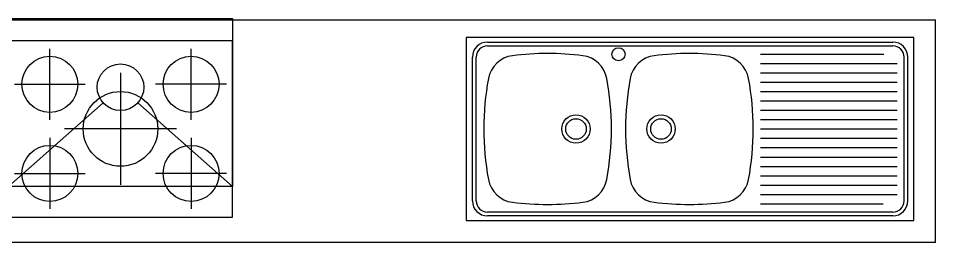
# Model space of a CAD drawing. Header units: millimetres. Extents: x -4036 to 14155, y 855 to 10011.
# Drawn here: x 7033 to 9492, y 9395 to 9995 of the extents above; entities that cross this region are included whole.
import ezdxf

# ---------------------------------------------------------------- set-up
doc = ezdxf.new("R2010")
doc.units = ezdxf.units.MM

# ---------------------------------------------------------------- blocks, each defined once
blk = doc.blocks.new('КУХ04 595х4120')
for p, q in [((-4120, 596), (0, 596)), ((-2484.9, 600), (-1884.9, 600)), ((-1884.9, 600), (-1884.9, 150)), ((0, 0), (0, 596)), ((-2484.9, 541), (-1884.9, 541)), ((-1884.9, 67.7), (-1884.9, 541)), ((-1258.1, 549.1), (-1258.1, 59.1)), ((-58.1, 549.1), (-1258.1, 549.1)), ((-58.1, 59.1), (-58.1, 549.1)), ((-2374.2, 328.6), (-2374.2, 518.6)), ((-1995.7, 328.6), (-1995.7, 518.6)), ((-1201.6, 536.6), (-114.6, 536.6)), ((-1201.6, 526.6), (-114.6, 526.6)), ((-1241.6, 111.6), (-1241.6, 496.6)), ((-1231.6, 111.6), (-1231.6, 496.6)), ((-469.1, 504.1), (-139, 504.1)), ((-84.6, 111.6), (-84.6, 496.6)), ((-74.6, 111.6), (-74.6, 496.6)), ((-469.1, 479.1), (-103.1, 479.1)), ((-2184.9, 454.3), (-2184.9, 154.3)), ((-469.1, 454.1), (-103.1, 454.1)), ((-2469.2, 423.6), (-2279.2, 423.6)), ((-1900.7, 423.6), (-2090.7, 423.6)), ((-469.1, 429.1), (-103.1, 429.1)), ((-469.1, 404.1), (-103.1, 404.1)), ((-2484.9, 150), (-2231.7, 374.4)), ((-1884.9, 150), (-2138.1, 374.4)), ((-469.1, 379.1), (-103.1, 379.1)), ((-469.1, 354.1), (-103.1, 354.1)), ((-1231.6, 304.1), (-1231.6, 333.5)), ((-469.1, 329.1), (-103.1, 329.1)), ((-2034.9, 304.3), (-2334.9, 304.3)), ((-469.1, 304.1), (-103.1, 304.1)), ((-2374.2, 280.1), (-2374.2, 90.1)), ((-1995.7, 280.1), (-1995.7, 90.1)), ((-469.1, 279.1), (-103.1, 279.1)), ((-469.1, 254.1), (-103.1, 254.1)), ((-469.1, 229.1), (-103.1, 229.1)), ((-469.1, 204.1), (-103.1, 204.1)), ((-2469.2, 185.1), (-2279.2, 185.1)), ((-1900.7, 185.1), (-2090.7, 185.1)), ((-469.1, 179.1), (-103.1, 179.1)), ((-1884.9, 150), (-2484.9, 150)), ((-469.1, 154.1), (-103.1, 154.1)), ((-469.1, 129.1), (-103.1, 129.1)), ((-469.1, 104.1), (-141, 104.1)), ((-114.6, 81.6), (-1201.6, 81.6)), ((-2484.9, 67.7), (-1884.9, 67.7)), ((-1258.1, 59.1), (-58.1, 59.1)), ((-114.6, 71.6), (-1201.6, 71.6)), ((0, 0), (-4120, 0))]:
    blk.add_line(p, q)
for centre, radius in [((-850.1, 504.1), 17.5), ((-2374.2, 423.6), 75), ((-1995.7, 423.6), 75), ((-2184.9, 415.8), 62.5), ((-2184.9, 304.3), 100), ((-964.1, 304.1), 38), ((-964.1, 304.1), 27.5), ((-736.1, 304.1), 38), ((-736.1, 304.1), 27.5), ((-2374.2, 185.1), 75), ((-1995.7, 185.1), 75)]:
    blk.add_circle(centre, radius)
for centre, radius, start, end in [((-1201.6, 496.6), 40, 90, 180), ((-1201.6, 496.6), 30, 90, 180), ((-114.6, 496.6), 40, 0, 90), ((-114.6, 496.6), 30, 0, 90), ((-1125.1, 425.7), 75, 97.23, 169.6188), ((-1040.1, -243.9), 750, 82.77, 97.23), ((-955.2, 425.7), 75, 10.3812, 82.77), ((-745.1, 425.7), 75, 97.23, 169.6188), ((-660.1, -243.9), 750, 82.77, 97.23), ((-575.2, 425.7), 75, 10.3812, 82.77), ((-461.1, 304.1), 750, 169.6188, 190.3812), ((-1619.1, 304.1), 750, 349.6188, 10.3812), ((-81.1, 304.1), 750, 169.6188, 190.3812), ((-1239.1, 304.1), 750, 349.6188, 10.3812), ((-1125.1, 182.4), 75, 190.3812, 262.77), ((-955.2, 182.4), 75, 277.23, 349.6188), ((-745.1, 182.4), 75, 190.3812, 262.77), ((-575.2, 182.4), 75, 277.23, 349.6188), ((-1201.6, 111.6), 40, 180, 270), ((-1201.6, 111.6), 30, 180, 270), ((-1040.1, 852.1), 750, 262.77, 277.23), ((-660.1, 852.1), 750, 262.77, 277.23), ((-114.6, 111.6), 30, 270, 0), ((-114.6, 111.6), 40, 270, 0)]:
    blk.add_arc(centre, radius, start, end)

msp = doc.modelspace()

# ---------------------------------------------------------------- block references
at = {"color": 0}
msp.add_blockref('КУХ04 595х4120', (9491.6, 9395.3), dxfattribs=at)

doc.saveas('drawing.dxf')
